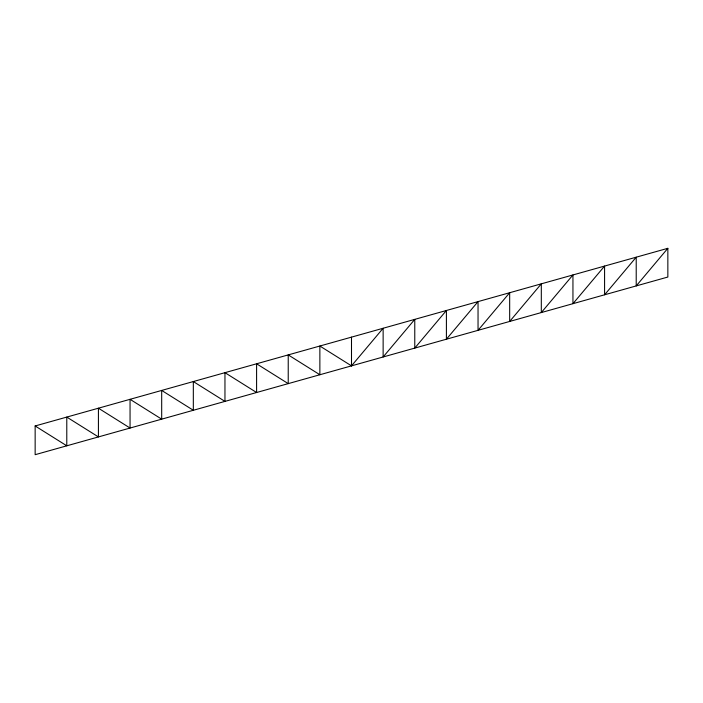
<?xml version="1.0" encoding="UTF-8"?>
<svg xmlns="http://www.w3.org/2000/svg" width="703" height="703" viewBox="0 0 703 703"><rect width="100%" height="100%" fill="white"/><g stroke="black" fill="none" stroke-linecap="round" stroke-linejoin="round"><path stroke-width="1.05" d="M35.15 425.965L66.785 445.807L66.785 417.081L98.42 436.923L98.42 408.197L130.055 428.039L130.055 399.313L161.69 419.155L161.69 390.437L193.325 410.271L193.325 381.553L224.96 401.395L224.96 372.669L256.595 392.511L256.595 363.785L288.23 383.627L288.23 354.901L319.865 374.743L319.865 346.025L351.5 365.859L383.135 328.257L383.135 356.975L414.77 319.373L414.77 348.099L446.405 310.489L446.405 339.215L478.04 301.605L478.04 330.331L509.675 292.729L509.675 321.447L541.31 283.845L541.31 312.563L572.945 274.961L572.945 303.687L604.58 266.077L604.58 294.803L636.215 257.193L636.215 285.919L667.85 248.308L667.85 277.035L35.15 454.692L35.15 425.965L667.85 248.308M351.5 337.141L351.5 365.859"/></g></svg>
